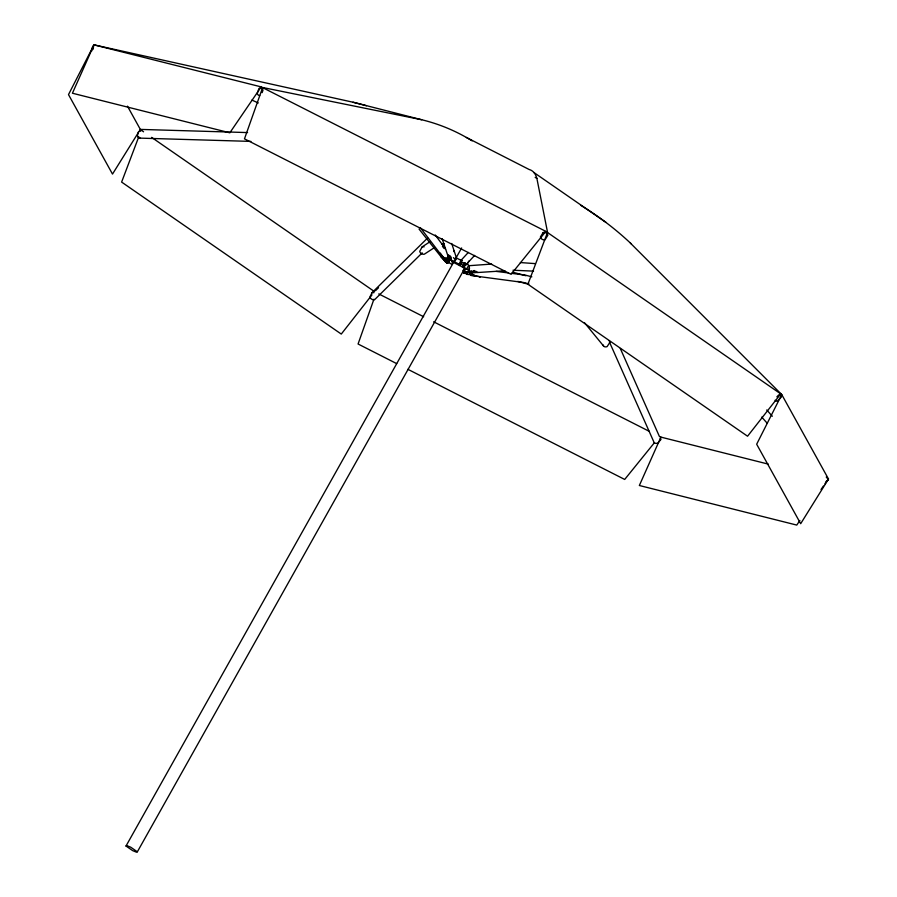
<?xml version="1.0" encoding="UTF-8"?>
<svg xmlns="http://www.w3.org/2000/svg" width="897" height="897" viewBox="0 0 897 897"><rect width="100%" height="100%" fill="white"/><g stroke="black" fill="none" stroke-linecap="round" stroke-linejoin="round"><path stroke-width="1.35" d="M528.894 283.901L523.523 282.488L471.071 275.491L471.351 272.856M479.693 276.904L480.366 276.814L471.721 275.256L472.001 272.621M472.293 271.892L471.721 275.256M471.037 272.8L470.432 272.946L477.944 272.43L475.612 271.174L468.918 271.612L469.523 267.968M91.64 51.14L92.425 47.216A3.835 0.695 -77.5 0 1 93.512 46.835L92.985 49.447M138.362 131.971L137.443 135.649A3.835 1.973 -88.3 0 0 139.977 137.858M464.097 269.829L463.39 272.374L464.029 273.327L466.395 273.462M464.029 273.327L464.736 270.793M469.804 274.179L471.362 274.751L466.474 274.336L467.18 271.802M262.159 92.649L263 90.115A3.835 3.061 -78.5 0 0 258.93 88.433L257.237 93.501A3.835 3.061 -78.5 0 0 259.704 95.598M373.926 299.228L358.071 344L396.698 363.621M138.811 136.703L121.622 182.08L341.275 334.065L371.986 294.889M768.303 464.119L660.921 437.119L639.348 485.501L796.76 525.081L799.889 520.484M468.324 252.438L460.98 260.388L459.017 264.48L459.713 265.523L462.572 262.429L465.072 263.382L465.375 264.088L462.516 267.183L463.682 267.239L474.636 255.398M462.516 267.183L464.467 263.113M463.682 267.239L464.668 265.198M427.656 237.974L372.031 292.68L369.9 296.963A3.835 3.375 45.5 0 0 374.576 299.721L422.218 252.853M430.078 241.697L422.173 246.854L419.706 251.395A3.835 3.655 56.9 0 0 424.382 254.165L434.484 247.572M445.663 260.365L449.33 261.868L447.861 260.579L448.489 260.365L442.883 257.047L452.144 260.881L449.105 258.213L450.159 256.329L451.169 257.215M464.758 268.382L137.364 851.802L136.366 852.15L132.621 850.603L126.006 846.028L453.411 262.608M456.147 257.731L461.63 247.964M460.183 263.527L461.776 260.702L456.696 258.123L454.577 261.89L459.656 264.469L460.957 264.01L462.022 262.126M466.675 269.055L462.46 266.129L463.76 265.669L465.352 262.832M466.821 264.716L468.873 261.061M472.349 273.854L468.996 271.858L469.624 271.645L468.156 270.356L473.044 272.363L474.098 270.479M247.572 132.577L140.336 129.403L112.506 174.085L68.497 94.6L93.994 44.85L261.173 86.886L545.836 231.37L781.758 394.602L828.503 479.02L800.673 523.702L756.664 444.217L781.758 394.602L630.378 243.087M261.173 86.886L229.823 132.812L72.422 93.221L93.994 44.85L353.194 102.269L421.68 119.738A485.557 288.464 -67.6 0 1 472.125 140.874M821.047 489.493L823.401 486.051M824.971 483.752L828.503 479.02M780.827 393.794L747.56 436.222L527.907 284.237L547.551 232.379L536.877 178.402A485.557 66.703 -59.4 0 0 529.23 169.533L466.35 137.443M545.836 231.37L511.099 274.314L244.477 138.856L262.664 87.502L421.68 119.738M654.216 442.95L624.693 479.447L407.911 369.317M444.542 259.334L420.278 227.614M776.847 396.878L778.697 394.938A3.835 2.355 -45 0 1 781.231 397.158L777.531 401.049A3.835 2.355 -45 0 1 775.109 400.253M442.12 238.669L449.498 260.567L451.169 258.885M451.696 243.479L456.517 258.123L453.164 261.509L451.942 261.576L450.148 256.116L447.749 254.58L449.498 260.567M375.54 290.65L378.523 287.724M825.543 482.463L827.875 480.13L826.395 481.072M448.478 258.392L445.506 261.083L445.54 261.958L448.478 259.289M445.54 261.958L441.167 256.901L447.065 263.292L449.027 261.509M438.891 252.786L440.36 253.257L444.912 259.412L448.769 256.576M444.912 259.412L445.63 258.953M352.79 102.415L353.194 102.269A485.557 474.648 70.6 0 1 366.469 105.745M452.122 262.743L453.288 262.339L462.65 267.093L465.364 269.481L464.198 269.885M474.591 275.177L465.341 271.343L467.371 273.114M126.006 846.028L127.015 845.68L130.749 847.217L137.364 851.802M441.66 244.298L444.206 243.592M466.474 274.336L467.46 274.056M491.634 264.066L469.322 265.68L468.918 271.612M477.753 272.52L504.865 270.759M512.994 270.221L533.558 271.129M447.065 263.292L448.04 263.303M138.934 138.093L250.936 141.401M460.98 260.388L462.146 260.444M520.383 262.563L535.318 263.628M496.119 271.376L508.577 272.968M511.346 273.316L525.193 275.087L531.843 276.825M512.815 272.217L525.911 275.738M517.782 281.389L528.512 284.282M449.105 258.213L451.539 259.222M469.075 270.031L466.631 269.022L468.75 265.243L467.281 263.953M445.966 261.184L452.312 264.492M660.921 437.119L659.43 436.503L620.287 348.462M251.922 100.072L258.291 102.953M378.758 293.913L423.664 316.731M433.643 321.799L649.45 431.435M535.173 177.393L536.877 178.402M460.957 264.01L463.76 265.669M533.928 172.527L606.069 222.445M143.565 131.803L140.336 129.403L127.464 106.16M151.604 137.376L374.542 291.626M471.519 271.04L473.044 272.363M453.411 257.674L454.431 258.56M462.897 270.333L465.935 273.002M444.834 248.009L445.551 249.321M766.756 409.963L772.328 416.253M826.238 477.058L828.099 479.155M761.755 417.094L767.327 423.384M584.53 322.763L603.793 346.287M442.445 246.361L444.172 248.525M419.045 229.06L441.234 257.024M453.602 250.42L454.308 251.922M435.247 234.992L445.058 248.256M456.113 257.383L456.517 258.123M609.455 342.06L653.666 441.515A3.835 2.68 -24 0 0 657.736 443.185L660.966 439.474A3.835 2.68 -24 0 0 660.293 438.241M580.561 205.211A485.557 382.795 -48.7 0 1 631.309 243.906M422.162 246.854A3.835 3.655 56.9 0 1 424.113 246.866M603.042 344.93A3.835 2.938 -39.3 0 0 607.112 346.612L609.96 342.25A3.835 2.938 -39.3 0 0 609.209 340.905M372.031 292.691A3.835 3.375 45.5 0 1 373.914 292.747M139.708 130.514A3.835 1.973 -88.3 0 1 140.638 131.332M543.201 232.469L540.409 236.965A3.835 3.745 -11.2 0 0 545.073 239.734L547.865 235.227A3.835 3.745 -11.2 0 0 543.201 232.469"/></g></svg>
